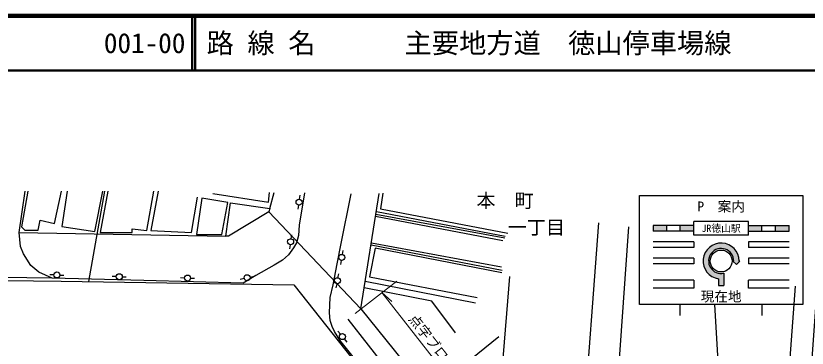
# Model space of a CAD drawing. Units: millimetres at full size, sheet at 1:1000; details may follow other scales. Extents: x 40000 to 680000, y 20000 to 380000.
# Drawn here: x 145354 to 290638, y 319060 to 380000 of the extents above; entities that cross this region are included whole.
import ezdxf
from ezdxf.enums import TextEntityAlignment as Align

# ---------------------------------------------------------------- set-up
doc = ezdxf.new("R2010")
doc.units = ezdxf.units.MM
doc.header["$LTSCALE"] = 1000
for name, color, linetype, lineweight in [('M-BGD', 7, 'Continuous', 25), ('M-BMK-ROW', 30, 'Continuous', 25), ('M-STR-HTXT', 7, 'Continuous', 13), ('M-STR-STRC', 7, 'Continuous', 25), ('M-TTL', 2, 'Continuous', 140), ('M-TTL-LINE', 7, 'Continuous', 50)]:
    doc.layers.add(name, color=color, linetype=linetype, lineweight=lineweight)
doc.layers.add('M-BMK-HTXT', color=7, linetype='Continuous')
doc.layers.add('M-TTL-TXT', color=7, linetype='Continuous')
doc.styles.add('ＭＳ ゴシック', font='')
doc.styles.get('ＭＳ ゴシック').set_extended_font_data('MS Gothic')

msp = doc.modelspace()

# ---------------------------------------------------------------- hatches: boundary and pattern name
at = {"layer": 'M-STR-STRC'}
for points in [[(262345, 340540), (262345, 341540), (264845, 341540), (264845, 340540)], [(267345, 340540), (267345, 341540), (269845, 341540), (269845, 340540)], [(279845, 340540), (279845, 341540), (282345, 341540), (282345, 340540)], [(284845, 340540), (284845, 341540), (287345, 341540), (287345, 340540)], [(278145, 335040), (278295, 335040), (277645, 334390), (276995, 335040), (277145, 335040, 0.70855), (273051, 336479, 0.70855), (275345, 332795), (275345, 330540), (274345, 330540), (274345, 331778, -0.64102), (272696, 337544, -0.64102)]]:
    msp.add_hatch(color=256, dxfattribs=at).paths.add_polyline_path(points)

# ---------------------------------------------------------------- linework, layer by layer
at = {"layer": 'M-BGD'}
for p, q in [((208714, 326290), (212079, 347450)), ((197432, 346371), (197550, 347111)), ((197258, 345285), (197140, 344544)), ((211412, 343255), (234789, 338808)), ((211474, 343650), (235146, 339300)), ((211546, 344099), (235202, 339595)), ((195884, 339113), (196002, 339853)), ((195710, 338026), (195591, 337286)), ((234650, 333329), (210568, 337948)), ((234526, 333901), (210630, 338343)), ((205303, 336241), (205453, 336976)), ((205083, 335163), (204934, 334428)), ((152337, 332505), (151587, 332525)), ((153436, 332475), (154186, 332455)), ((163790, 332170), (163040, 332191)), ((164890, 332141), (165639, 332121)), ((176328, 331922), (175578, 331943)), ((177428, 331893), (178178, 331873)), ((187280, 331847), (186550, 331677)), ((188352, 332097), (189082, 332267)), ((204491, 331962), (204641, 332697)), ((229771, 327296), (209507, 331276)), ((204271, 330884), (204122, 330149)), ((204966, 321614), (204497, 322200)), ((205652, 320754), (206121, 320169))]:
    msp.add_line(p, q, dxfattribs=at)
for points in [[(198346, 347571), (197397, 341632), (197260, 339721), (196867, 338403), (196342, 337463), (195388, 336150), (194304, 335204), (192763, 334272), (189437, 332359), (187113, 330953), (168880, 331439), (152030, 331896), (114840, 332395), (114747, 341078), (103849, 341249)], [(152030, 331896), (149554, 332988), (148087, 334226), (146750, 336345), (146232, 337689), (145969, 340271), (147068, 347879)], [(145969, 340271), (183885, 339591), (184764, 345691), (191983, 344652), (192770, 347619)], [(147585, 347879), (146367, 341292), (147016, 340703), (149434, 340703), (149820, 342513), (152473, 341949), (153731, 347879)], [(154762, 347879), (153770, 341386), (159882, 340452), (161347, 347879)], [(162217, 347879), (160838, 340286), (166685, 340286), (166685, 340944), (169392, 340615), (170691, 347879)], [(171466, 347879), (170150, 340625), (177610, 340246), (178681, 346734)], [(181524, 347429), (191760, 345856), (191930, 347609)], [(221742, 299216), (221116, 300056), (215497, 307244), (209707, 314420), (204820, 320534), (203834, 322144), (203440, 323012), (203072, 324115), (202912, 325538), (203092, 328319), (203597, 330674), (204356, 334552), (205031, 337966), (206943, 347351)], [(212731, 347496), (212301, 344631), (235686, 340168)], [(191983, 344652), (191814, 344085), (184386, 339594), (183885, 339591)], [(191814, 344085), (208714, 326290), (221190, 310779), (234027, 321213)], [(231356, 295162), (244068, 294829), (245266, 294986), (246401, 295572), (247679, 296733), (248266, 297594), (248814, 298784), (249152, 300146), (249507, 303803), (252375, 342048)], [(257843, 341327), (255491, 308390), (254869, 298291), (255374, 296630), (255938, 295851), (256724, 294948), (258207, 293802), (259784, 293229), (265961, 292799), (279302, 292030), (285031, 291652), (286572, 292311), (288055, 293291), (288848, 294230), (289432, 295235), (289795, 296347), (290116, 298166), (290303, 300091), (292551, 330800)], [(234571, 332860), (211301, 337413), (210273, 332161), (230056, 328373)], [(226045, 321882), (221740, 327659), (209328, 330151)], [(282780, 298628), (286347, 301557), (288472, 330436)], [(206335, 324393), (224969, 300528), (233367, 299841), (247520, 298757)]]:
    msp.add_lwpolyline(points, dxfattribs=at)
msp.add_lwpolyline([(179480, 346544), (178497, 339885), (183184, 339885), (184292, 345763)], close=True, dxfattribs=at)
for centre in [(197345, 345828), (195797, 338570), (205193, 335702), (152887, 332490), (164340, 332156), (176878, 331908), (187816, 331972), (204381, 331423), (205309, 321184)]:
    msp.add_circle(centre, 550, dxfattribs=at)
at = {"layer": 'M-BMK-ROW'}
for p, q in [((158743, 331259), (161695, 347879)), ((236002, 332213), (233092, 296484))]:
    msp.add_line(p, q, dxfattribs=at)
msp.add_lwpolyline([(102635, 331934), (153648, 331341), (196393, 330649), (221062, 299552), (222472, 297704), (223816, 296485), (225581, 295565), (227760, 294984), (231356, 295162)], dxfattribs=at)
at = {"layer": 'M-STR-HTXT'}
for p, q in [((207655, 325413), (215273, 331373)), ((212576, 329262), (214372, 327589))]:
    msp.add_line(p, q, dxfattribs=at)
msp.add_lwpolyline([(212576, 329262), (226018, 312073), (227395, 310728), (228702, 309804), (230185, 309125), (231953, 308498), (233652, 308004), (249314, 306784)], dxfattribs=at)
at = {"layer": 'M-STR-STRC'}
for p, q in [((259845, 327040), (259845, 347040)), ((259845, 347040), (289845, 347040)), ((289845, 347040), (289845, 327040)), ((262345, 341540), (262345, 340540)), ((269845, 341540), (262345, 341540)), ((264845, 340540), (264845, 341540)), ((267345, 340540), (267345, 341540)), ((279845, 342290), (269845, 342290)), ((269845, 339790), (269845, 342290)), ((279845, 339790), (279845, 342290)), ((279845, 341540), (287345, 341540)), ((282345, 340540), (282345, 341540)), ((284845, 340540), (284845, 341540)), ((287345, 340540), (287345, 341540)), ((269845, 340540), (262345, 340540)), ((279845, 340540), (287345, 340540)), ((269845, 338540), (262345, 338540)), ((279845, 339790), (269845, 339790)), ((269845, 338540), (269845, 337540)), ((279845, 338540), (279845, 337540)), ((287345, 338540), (279845, 338540)), ((269845, 337540), (262345, 337540)), ((287345, 337540), (279845, 337540)), ((269845, 335540), (262345, 335540)), ((269845, 334540), (262345, 334540)), ((269845, 335540), (269845, 334540)), ((277145, 335040), (276995, 335040)), ((276995, 335040), (277645, 334390)), ((278295, 335040), (277645, 334390)), ((278295, 335040), (278145, 335040)), ((279845, 335540), (279845, 334540)), ((287345, 335540), (279845, 335540)), ((287345, 334540), (279845, 334540)), ((275345, 332795), (275345, 330540)), ((269845, 331540), (262345, 331540)), ((269845, 331540), (269845, 330040)), ((274345, 331778), (274345, 330540)), ((279845, 330040), (279845, 331540)), ((287345, 331540), (279845, 331540)), ((269845, 330040), (262345, 330040)), ((274345, 330540), (275345, 330540)), ((287345, 330040), (279845, 330040)), ((289845, 327040), (259845, 327040)), ((267345, 325040), (267345, 327040)), ((273654, 327039), (277261, 263766)), ((282345, 327040), (282345, 325040))]:
    msp.add_line(p, q, dxfattribs=at)
msp.add_circle((274845, 335040), 2000, dxfattribs=at)
for radius, end in [(3300, 261.28526), (2300, 282.55586)]:
    msp.add_arc((274845, 335040), radius, 0, end, dxfattribs=at)
at = {"layer": 'M-TTL'}
msp.add_line((680000, 380000), (40000, 380000), dxfattribs=at)
at = {"layer": 'M-TTL-LINE'}
for p, q in [((177750, 380000), (177750, 370000)), ((178250, 380000), (178250, 370000)), ((40000, 370000), (680000, 370000))]:
    msp.add_line(p, q, dxfattribs=at)

# ---------------------------------------------------------------- texts
at = {"layer": 'M-BMK-HTXT', "style": 'ＭＳ ゴシック'}
for s, p in [('本\u3000町', (229920, 344070)), ('一丁目', (235676, 339153))]:
    msp.add_text(s, height=2566, dxfattribs=at).set_placement(p, align=Align.BOTTOM_LEFT)
at = {"layer": 'M-STR-HTXT', "style": 'ＭＳ ゴシック'}
msp.add_text('点字ブロック', height=1833, rotation=308.026, dxfattribs=at).set_placement((216928, 324070), align=Align.BOTTOM_LEFT)
at = {"layer": 'M-STR-STRC', "style": 'ＭＳ ゴシック'}
for s, height, p in [('P  案内', 1833, (274845, 345040)), ('JR徳山駅', 1320, (274845, 341040)), ('現在地', 1833, (274845, 328540))]:
    msp.add_text(s, height=height, dxfattribs=at).set_placement(p, align=Align.MIDDLE_CENTER)
at = {"layer": 'M-TTL-TXT', "style": 'ＭＳ ゴシック'}
for s, p in [('001-00', (161521, 375000)), ('路 線 名', (180380, 375000)), ('主要地方道\u3000徳山停車場線', (216734, 375000))]:
    msp.add_text(s, height=3666, dxfattribs=at).set_placement(p, align=Align.MIDDLE_LEFT)

doc.saveas('drawing.dxf')
